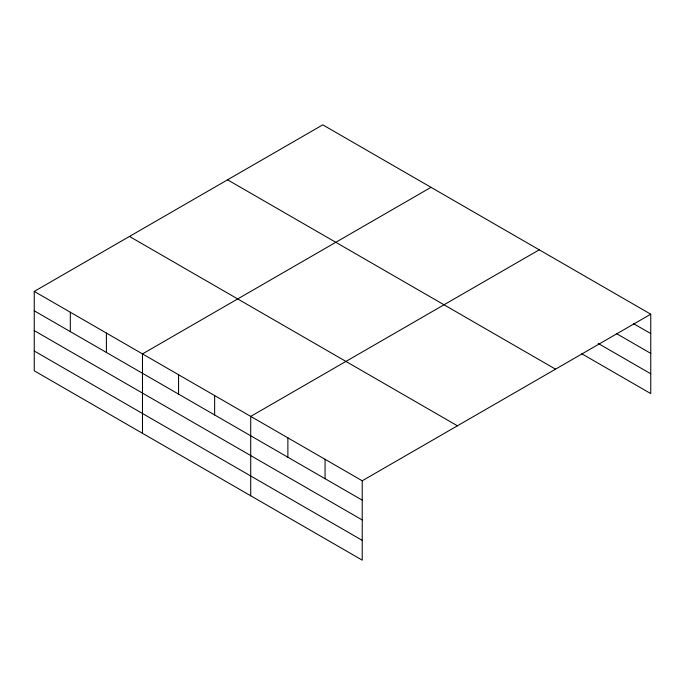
<?xml version="1.0" encoding="UTF-8"?>
<svg xmlns="http://www.w3.org/2000/svg" width="685" height="685" viewBox="0 0 685 685"><rect width="100%" height="100%" fill="white"/><g stroke="black" fill="none" stroke-linecap="round" stroke-linejoin="round"><path stroke-width="1.03" d="M362.228 519.958L362.228 480.776L34.25 291.416L34.25 370.808L362.228 560.159L362.228 519.958L34.25 330.607M34.25 291.416L322.772 124.841L650.75 314.192L650.75 393.584L581.848 353.802M431.011 187.33L142.48 353.905L142.48 433.288M539.241 249.811L250.71 416.394L250.71 495.777M362.228 480.776L650.75 314.192M633.522 323.637L650.75 333.578M616.303 333.492L650.75 353.383M598.168 343.425L650.75 373.779M227.566 179.812L555.535 369.164M129.465 236.445L457.434 425.805M34.25 310.802L362.228 500.161M34.25 351.003L362.228 540.362M325.058 459.31L325.058 478.695M287.88 437.852L287.88 457.237M214.636 395.562L214.636 414.947M178.562 374.738L178.562 394.115M106.406 333.073L106.406 352.458M70.324 312.249L70.324 331.634"/></g></svg>
